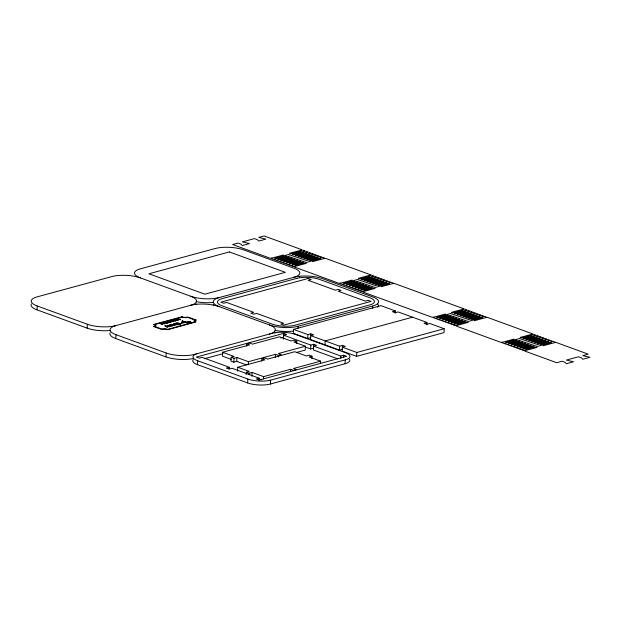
<?xml version="1.0" encoding="UTF-8"?>
<svg xmlns="http://www.w3.org/2000/svg" width="621" height="621" viewBox="0 0 621 621"><rect width="100%" height="100%" fill="white"/><g stroke="black" fill="none" stroke-linecap="round" stroke-linejoin="round"><path stroke-width="0.93" d="M110.01 330.496A20.252 6.427 3 0 1 87.15 328.144L36.988 309.848L37.19 305.959A20.252 6.427 3 0 1 37.167 296.854L111.842 276.578A20.252 6.427 3 0 1 140.455 277.921L190.608 296.217A20.252 6.427 3 0 0 219.221 297.552L293.896 277.284A20.252 6.427 3 0 1 322.509 278.619L372.67 296.916A20.252 6.427 3 0 1 372.693 306.013L372.569 308.35M87.15 328.144L87.351 324.247L37.19 305.959M193.255 358.534A20.252 6.427 3 0 1 165.947 356.881L115.785 338.585L115.987 334.688A20.252 6.427 3 0 1 115.964 325.59L190.631 305.315A20.252 6.427 3 0 1 219.244 306.658L269.405 324.946A20.252 6.427 3 0 0 298.018 326.289L372.693 306.013M165.947 356.881L166.149 352.984L115.987 334.688M349.219 358.992A16.146 5.123 3 0 1 345.059 363.751L270.438 384.011A16.146 5.123 3 0 1 247.632 382.947L197.525 364.674L197.726 360.778A16.146 5.123 3 0 1 197.711 353.52M246.615 346.176L246.739 343.84L249.642 344.903L222.574 352.247L222.372 356.144L231.206 359.365M229.172 368.804L229.258 367.244L202.135 357.354L199.24 358.146L196.329 357.083L283.735 333.353L286.638 334.416L283.735 335.2L283.533 339.097M222.574 352.247L234.063 356.438L231.159 357.23L230.958 361.119L233.822 362.167L236.717 361.375L246.444 364.923M233.822 362.167L234.024 358.27L236.927 357.486L248.416 361.67L275.483 354.327L278.394 355.383L281.251 354.607L278.348 353.551L305.416 346.2L305.214 350.089L296.815 352.371M236.717 361.375L236.927 357.486M237.556 371.102L237.758 367.213L264.833 359.862L261.93 358.798L261.806 361.135M246.226 374.525L246.351 372.189L249.246 371.397L237.758 367.213M248.253 364.791L248.416 361.67M247.632 382.947L247.841 379.051L197.726 360.778M249.13 374.789L249.215 373.229L252.11 372.445L263.599 376.637L290.675 369.285L293.578 370.341L296.442 369.565L293.531 368.509L320.607 361.158L320.483 363.495M251.909 376.334L252.11 372.445M259.112 380.518L259.236 378.181L232.122 368.292L229.219 369.076L226.355 368.036L229.258 367.244M263.483 378.973L263.599 376.637M270.438 384.011L270.64 380.122L345.268 359.862A16.146 5.123 3 0 0 345.245 352.604L295.138 334.331A16.146 5.123 3 0 0 272.332 333.26L194.761 354.327A20.252 6.427 3 0 1 166.149 352.984M275.32 357.44L275.483 354.327M278.309 356.943L278.394 355.383M283.735 333.353L283.525 337.25L280.739 338.01M290.55 371.622L290.675 369.285M395.181 313.232L395.305 310.896L380.914 305.648L293.508 329.378L293.306 333.275L307.698 338.523L310.601 337.731M296.706 343.56L296.83 341.224L293.966 340.176L291.063 340.96L279.574 336.776L252.506 344.127L249.595 343.064L246.739 343.84M297.894 328.625L298.018 326.289M307.698 338.523L307.907 334.626L310.81 333.842L313.667 334.882L310.772 335.674L339.563 346.169L342.458 345.385L345.323 346.425L342.419 347.217L356.819 352.464L444.217 328.734L444.015 332.631L356.617 356.361L342.218 351.106L342.458 345.385M310.81 333.842L310.562 339.563L339.353 350.065L342.256 349.274M305.229 347.007L310.647 348.986L310.857 345.09L313.752 344.306L316.617 345.346L313.721 346.138L340.836 356.027L343.739 355.235L346.642 356.299L259.244 380.029L256.333 378.965L259.236 378.181M311.897 358.519L312.021 356.182L309.157 355.134L306.254 355.926L294.765 351.734L267.69 359.085L264.787 358.022L261.93 358.798M313.752 344.306L313.512 350.034L337.917 358.93M324.962 344.818L325.163 340.921L412.569 317.191M339.353 350.065L339.563 346.169M340.712 358.364L340.836 356.027M343.615 357.572L343.739 355.235M345.059 363.751L345.268 359.862M356.617 356.361L356.819 352.464M426.837 324.775L426.961 322.439L398.17 311.944L395.267 312.728L392.402 311.688L395.305 310.896M184.647 321.934L183.863 322.571L186.673 322.757L185.136 321.919L181.611 322.439L182.388 321.624L184.406 321.864M164.402 322.974L165.17 323.657L163.921 323.06L166.381 323.324L164.456 322.967M175.533 319.978L177.086 320.304L175.906 319.877M289.611 253.306L301.131 250.178A1.622 0.512 3 0 0 301.154 249.463L264.142 235.964L258.724 237.432L265.881 239.132L258.74 241.072L257.304 239.644L254.439 238.596L242.322 241.887L249.471 243.587L242.33 245.528L240.894 244.1L238.029 243.052L232.619 244.519L269.607 258.01A1.622 0.512 3 0 0 271.897 258.119L283.417 254.99M275.041 258.173L300.851 251.171M271.897 258.119A1.622 0.512 3 0 0 271.757 258.786L272.627 259.104A1.622 0.512 3 0 0 274.761 259.167L286.281 256.031M292.475 254.354L303.995 251.226A1.622 0.512 3 0 1 306.13 251.28L306.999 251.598A1.622 0.512 3 0 1 306.859 252.266L295.34 255.402M277.905 259.221L303.716 252.211M274.761 259.167A1.622 0.512 3 0 0 274.622 259.834L275.491 260.152A1.622 0.512 3 0 0 277.626 260.207L289.145 257.078M280.77 260.261L306.58 253.259M277.626 260.207A1.622 0.512 3 0 0 277.486 260.874L278.355 261.193A1.622 0.512 3 0 0 280.49 261.255L292.01 258.126M298.204 256.442L309.724 253.314A1.622 0.512 3 0 1 311.851 253.368L312.728 253.686A1.622 0.512 3 0 1 312.588 254.362L301.061 257.49M283.634 261.309L309.437 254.3M280.49 261.255A1.622 0.512 3 0 0 280.35 261.922L281.22 262.241A1.622 0.512 3 0 0 283.347 262.295L294.874 259.167M286.498 262.349L312.301 255.347M283.347 262.295A1.622 0.512 3 0 0 283.215 262.97L284.084 263.288A1.622 0.512 3 0 0 286.211 263.343L297.738 260.215M303.925 258.53L315.452 255.402A1.622 0.512 3 0 1 317.579 255.456L318.449 255.774A1.622 0.512 3 0 1 318.317 256.45L306.79 259.578M289.363 263.397L315.165 256.388M286.211 263.343A1.622 0.512 3 0 0 286.079 264.01L286.949 264.329A1.622 0.512 3 0 0 289.075 264.383L300.603 261.255M292.227 264.437L318.03 257.436M289.075 264.383A1.622 0.512 3 0 0 288.936 265.058L289.813 265.377A1.622 0.512 3 0 0 291.94 265.431L303.467 262.303M309.654 260.618L321.181 257.49A1.622 0.512 3 0 1 323.308 257.544L324.178 257.862A1.622 0.512 3 0 1 324.038 258.538L312.518 261.666M295.091 265.485L320.894 258.476M291.94 265.431A1.622 0.512 3 0 0 291.8 266.099L292.677 266.417A1.622 0.512 3 0 0 294.804 266.471L306.332 263.343M294.804 266.471A1.622 0.512 3 0 0 294.548 267.084L338.329 283.075A1.622 0.512 3 0 0 340.618 283.184L352.146 280.055M358.333 278.371L369.86 275.243A1.622 0.512 3 0 1 371.987 275.297L372.856 275.615A1.622 0.512 3 0 1 372.724 276.291L361.197 279.419M343.77 283.238L369.573 276.229M340.618 283.184A1.622 0.512 3 0 0 340.479 283.851L341.356 284.17A1.622 0.512 3 0 0 343.483 284.224L355.01 281.096M346.634 284.278L372.437 277.276M343.483 284.224A1.622 0.512 3 0 0 343.343 284.899L344.22 285.218A1.622 0.512 3 0 0 346.347 285.272L357.875 282.144M364.061 280.459L375.581 277.331A1.622 0.512 3 0 1 377.715 277.385L378.585 277.703A1.622 0.512 3 0 1 378.445 278.379L366.926 281.507M349.491 285.326L375.301 278.317M346.347 285.272A1.622 0.512 3 0 0 346.207 285.939L347.085 286.258A1.622 0.512 3 0 0 349.212 286.312L360.731 283.184M352.355 286.366L378.166 279.365M349.212 286.312A1.622 0.512 3 0 0 349.072 286.987L349.941 287.306A1.622 0.512 3 0 0 352.076 287.36L363.595 284.232M369.79 282.547L381.31 279.419A1.622 0.512 3 0 1 383.444 279.473L384.314 279.792A1.622 0.512 3 0 1 384.174 280.467L372.654 283.595M355.22 287.414L381.03 280.405M352.076 287.36A1.622 0.512 3 0 0 351.936 288.028L352.806 288.346A1.622 0.512 3 0 0 354.94 288.4L366.46 285.272M358.084 288.462L383.894 281.453M354.94 288.4A1.622 0.512 3 0 0 354.801 289.075L355.67 289.394A1.622 0.512 3 0 0 357.805 289.448L369.324 286.32M375.511 284.635L387.038 281.507A1.622 0.512 3 0 1 389.165 281.561L390.042 281.88A1.622 0.512 3 0 1 389.903 282.555L378.375 285.683M360.948 289.502L386.751 282.493M357.805 289.448A1.622 0.512 3 0 0 357.665 290.116L358.534 290.434A1.622 0.512 3 0 0 360.661 290.488L372.189 287.36M363.813 290.55L389.615 283.541M360.661 290.488A1.622 0.512 3 0 0 360.529 291.164L361.577 291.528A1.622 0.512 3 0 0 363.526 291.536L375.053 288.408M381.24 286.723L392.767 283.595A1.622 0.512 3 0 1 394.894 283.65L463.165 308.552A1.622 0.512 3 0 1 463.025 309.219L451.498 312.347M204.495 358.705L223.094 353.66M296.83 341.224L293.927 342.008L305.416 346.2M310.647 348.986L313.551 348.202M363.526 291.536A1.622 0.512 3 0 0 363.394 292.204L431.494 317.052A1.622 0.512 3 0 0 433.784 317.16L445.311 314.032M436.936 317.215L462.738 310.205M433.784 317.16A1.622 0.512 3 0 0 433.652 317.828L434.521 318.146A1.622 0.512 3 0 0 436.648 318.2L448.176 315.072M454.362 313.395L465.89 310.267A1.622 0.512 3 0 1 468.017 310.321L468.886 310.64A1.622 0.512 3 0 1 468.754 311.307L457.227 314.436M439.8 318.255L465.603 311.253M426.961 322.439L424.058 323.231L426.922 324.271L429.825 323.487L444.217 328.734M436.648 318.2A1.622 0.512 3 0 0 436.509 318.876L437.386 319.194A1.622 0.512 3 0 0 439.513 319.248L451.04 316.12M442.664 319.303L468.467 312.293M439.513 319.248A1.622 0.512 3 0 0 439.373 319.916L440.25 320.234A1.622 0.512 3 0 0 442.377 320.289L453.904 317.16M460.091 315.484L471.611 312.355A1.622 0.512 3 0 1 473.745 312.41L474.615 312.728A1.622 0.512 3 0 1 474.475 313.395L462.955 316.524M312.021 356.182L309.118 356.966L320.607 361.158M445.521 320.343L471.331 313.341M442.377 320.289A1.622 0.512 3 0 0 442.237 320.964L443.115 321.282A1.622 0.512 3 0 0 445.241 321.336L456.761 318.208M448.385 321.391L474.196 314.381M445.241 321.336A1.622 0.512 3 0 0 445.102 322.004L445.971 322.322A1.622 0.512 3 0 0 448.106 322.377L459.625 319.248M465.82 317.572L477.339 314.443A1.622 0.512 3 0 1 479.474 314.498L480.343 314.816A1.622 0.512 3 0 1 480.204 315.484L468.684 318.612M451.25 322.431L477.06 315.429M448.106 322.377A1.622 0.512 3 0 0 447.966 323.052L448.836 323.37A1.622 0.512 3 0 0 450.97 323.425L462.49 320.296M454.114 323.479L479.924 316.469M450.97 323.425A1.622 0.512 3 0 0 450.83 324.092L451.7 324.41A1.622 0.512 3 0 0 453.835 324.465L465.354 321.336M471.549 319.66L483.068 316.531A1.622 0.512 3 0 1 485.195 316.586L486.072 316.904A1.622 0.512 3 0 1 485.933 317.572L474.405 320.7M456.978 324.527L482.781 317.517M453.835 324.465A1.622 0.512 3 0 0 453.695 325.14L454.564 325.458A1.622 0.512 3 0 0 456.691 325.513L468.218 322.384M456.691 325.513A1.622 0.512 3 0 0 456.559 326.18L500.379 342.163A1.622 0.512 3 0 0 502.513 342.218L514.033 339.089M520.227 337.413L531.747 334.284A1.622 0.512 3 0 1 533.874 334.339L534.751 334.657A1.622 0.512 3 0 1 534.611 335.324L523.084 338.453M505.657 342.272L531.467 335.27M502.513 342.218A1.622 0.512 3 0 0 502.373 342.893L503.243 343.211A1.622 0.512 3 0 0 505.37 343.266L516.897 340.137M508.521 343.32L534.324 336.31M505.37 343.266A1.622 0.512 3 0 0 505.238 343.933L506.107 344.251A1.622 0.512 3 0 0 508.234 344.306L519.761 341.177M525.948 339.501L537.476 336.372A1.622 0.512 3 0 1 539.602 336.427L540.472 336.745A1.622 0.512 3 0 1 540.34 337.413L528.813 340.541M511.386 344.368L537.188 337.358M508.234 344.306A1.622 0.512 3 0 0 508.102 344.981L508.972 345.299A1.622 0.512 3 0 0 511.099 345.354L522.626 342.225M514.25 345.408L540.053 338.398M511.099 345.354A1.622 0.512 3 0 0 510.967 346.021L511.836 346.339A1.622 0.512 3 0 0 513.963 346.394L525.49 343.266M531.677 341.589L543.204 338.461A1.622 0.512 3 0 1 545.331 338.515L546.201 338.833A1.622 0.512 3 0 1 546.061 339.501L534.541 342.629M517.114 346.456L542.917 339.446M513.963 346.394A1.622 0.512 3 0 0 513.823 347.069L514.7 347.387A1.622 0.512 3 0 0 516.827 347.442L528.355 344.313M519.971 347.496L545.781 340.494M516.827 347.442A1.622 0.512 3 0 0 516.688 348.109L517.565 348.428A1.622 0.512 3 0 0 519.692 348.482L531.211 345.354M537.406 343.677L548.925 340.549A1.622 0.512 3 0 1 551.06 340.603L551.929 340.921A1.622 0.512 3 0 1 551.79 341.589L540.27 344.717M522.835 348.544L548.646 341.534M519.692 348.482A1.622 0.512 3 0 0 519.552 349.157L520.421 349.476A1.622 0.512 3 0 0 522.556 349.53L534.076 346.402M525.7 349.584L551.51 342.582M522.556 349.53A1.622 0.512 3 0 0 522.416 350.197L523.286 350.516A1.622 0.512 3 0 0 525.42 350.57L536.94 347.442M543.134 345.765L554.654 342.637A1.622 0.512 3 0 1 556.781 342.691L588.203 354.141L582.793 355.616L589.95 357.316L582.801 359.256L581.372 357.82L578.508 356.78L566.383 360.071L573.54 361.771L566.391 363.712L564.963 362.276L562.098 361.236L556.68 362.703L525.281 351.245A1.622 0.512 3 0 1 525.42 350.57M182.302 322.571L181.782 322.547L183.164 323.013L183.544 322.625L181.875 322.47L184.344 321.95L183.591 322.563L182.271 322.485M293.508 329.378L307.907 334.626M283.735 335.2L310.857 345.09M231.159 357.23L234.024 358.27M246.351 372.189L249.215 373.229M258.98 378.919L261.627 379.881M369.86 275.243A1.622 0.512 3 0 0 369.992 274.575L326.172 258.592A1.622 0.512 3 0 0 324.038 258.538M387.038 281.507A1.622 0.512 3 0 0 387.178 280.839L386.301 280.521A1.622 0.512 3 0 0 384.174 280.467M389.903 282.555A1.622 0.512 3 0 1 392.03 282.609L392.899 282.928A1.622 0.512 3 0 1 392.767 283.595M375.581 277.331A1.622 0.512 3 0 0 375.721 276.663L374.851 276.345A1.622 0.512 3 0 0 372.724 276.291M381.31 279.419A1.622 0.512 3 0 0 381.449 278.751L380.58 278.433A1.622 0.512 3 0 0 378.445 278.379M315.452 255.402A1.622 0.512 3 0 0 315.592 254.734L314.715 254.416A1.622 0.512 3 0 0 312.588 254.362M546.061 339.501A1.622 0.512 3 0 1 548.196 339.555L549.065 339.873A1.622 0.512 3 0 1 548.925 340.549M540.34 337.413A1.622 0.512 3 0 1 542.467 337.467L543.336 337.785A1.622 0.512 3 0 1 543.204 338.461M534.611 335.324A1.622 0.512 3 0 1 536.738 335.379L537.615 335.697A1.622 0.512 3 0 1 537.476 336.372M551.79 341.589A1.622 0.512 3 0 1 553.924 341.643L554.794 341.961A1.622 0.512 3 0 1 554.654 342.637M468.754 311.307A1.622 0.512 3 0 1 470.881 311.362L471.75 311.68A1.622 0.512 3 0 1 471.611 312.355M485.933 317.572A1.622 0.512 3 0 1 488.059 317.626L531.887 333.609A1.622 0.512 3 0 1 531.747 334.284M474.475 313.395A1.622 0.512 3 0 1 476.61 313.45L477.479 313.768A1.622 0.512 3 0 1 477.339 314.443M463.025 309.219A1.622 0.512 3 0 1 465.152 309.274L466.022 309.592A1.622 0.512 3 0 1 465.89 310.267M480.204 315.484A1.622 0.512 3 0 1 482.331 315.538L483.208 315.856A1.622 0.512 3 0 1 483.068 316.531M318.317 256.45A1.622 0.512 3 0 1 320.444 256.504L321.313 256.822A1.622 0.512 3 0 1 321.181 257.49M309.724 253.314A1.622 0.512 3 0 0 309.863 252.646L308.986 252.328A1.622 0.512 3 0 0 306.859 252.266M303.995 251.226A1.622 0.512 3 0 0 304.135 250.558L303.265 250.24A1.622 0.512 3 0 0 301.131 250.178M299.524 276.337A20.252 6.427 3 0 1 299.601 276.904M293.896 277.284A20.252 6.427 3 0 0 293.873 268.179L243.711 249.883A20.252 6.427 3 0 0 215.099 248.547L140.431 268.815A20.252 6.427 3 0 0 140.455 277.921M219.244 306.658A20.252 6.427 3 0 1 219.221 297.552M213.267 302.458A20.252 6.427 3 0 1 196.166 301.659M190.608 296.217A20.252 6.427 3 0 1 190.631 305.315M378.096 306.743A20.252 6.427 3 0 1 377.715 307.271M377.708 303.941A20.252 6.427 3 0 1 378.321 306.192M293.624 331.009A20.252 6.427 3 0 1 274.963 330.395M269.405 324.946A20.252 6.427 3 0 1 269.429 334.051M213.182 305.167A20.252 6.427 3 0 1 213.407 304.616M115.785 338.585A20.252 6.427 3 0 1 110.15 332.654M115.964 325.59A20.252 6.427 3 0 1 87.351 324.247M274.831 332.538A20.252 6.427 3 0 1 275.064 333.104M36.988 309.848A20.252 6.427 3 0 1 31.353 303.917M196.034 303.801A20.252 6.427 3 0 1 196.267 304.375M197.525 364.674A16.146 5.123 3 0 1 193.341 359.52M270.64 380.122A16.146 5.123 3 0 1 247.841 379.051M164.666 323.712L162.438 323.525L164.666 323.712M174.136 323.968L176.201 324.488L174.152 323.952M171.202 325.551C171.753 326.072 173.515 324.83 172.584 325.846A3.291 1.048 3 0 1 172.188 325.947C164.169 326.064 173.127 323.246 171.202 325.551M171.031 325.163L169.999 325.101L171.031 325.163M179.888 324.015L176.806 323.254L179.888 324.015M169.339 326.211L168.865 326.421L170.922 326.258L167.468 325.443L169.339 326.235M173.492 325.086L173.011 325.295L175.068 325.125L171.621 324.317L173.492 325.086M165.644 325.73L169.339 326.685L166.304 326.297L167.833 327.096L167.127 327.283L164.705 325.738L165.675 325.699M176.674 324.62C174.641 325.505 171.543 323.572 174.874 323.432L178.514 324.767L176.674 324.62M175.068 320.048L175.254 320.296A1.591 0.505 3 0 0 175.619 320.436L177.474 320.312L175.068 320.048M182.271 320.646L182.108 321.67L184.375 321.787L182.271 320.646M176.007 323.13L175.968 323.161A1.265 0.404 3 0 0 175.922 323.401L178.77 324.441A1.265 0.404 3 0 0 179.539 324.465L180.727 324.139A1.265 0.404 3 0 0 180.765 323.898L177.916 322.858A1.265 0.404 3 0 0 177.148 322.835L176.061 323.099M161.918 329.13L154.753 326.483A4.386 1.389 3 0 0 154.745 324.511L182.062 317.176A4.378 1.389 3 0 0 187.759 317.393L195.11 320.071A4.378 1.389 3 0 0 194.971 321.88L167.779 329.309A4.378 1.389 3 0 0 161.918 329.13M229.366 251.932L148.893 273.783L204.868 294.191L285.342 272.347L229.366 251.932M296.799 278.355L222.178 298.616A16.146 5.123 3 0 0 222.194 305.874L272.308 324.146A16.146 5.123 3 0 0 295.115 325.21L369.736 304.95A16.146 5.123 3 0 0 369.712 297.7L319.605 279.427A16.146 5.123 3 0 0 296.799 278.355M308.202 278.449L220.804 302.179L223.707 303.242L226.611 302.45L253.725 312.34L250.822 313.124L253.686 314.172L256.589 313.388L283.704 323.269L280.808 324.061L283.712 325.117L371.11 301.395L368.206 300.331L365.303 301.123L338.189 291.233L341.092 290.442L338.228 289.402L335.324 290.186L308.21 280.296L311.105 279.512L308.202 278.449M181.953 316.78L153.604 324.48A3.617 1.149 3 0 1 154.024 326.328A3.485 1.11 3 0 1 153.418 326.436L161.91 329.534A3.617 1.149 3 0 1 167.833 329.673L196.003 321.919A3.625 1.149 3 0 1 196.368 320.11L187.837 316.997A3.625 1.149 3 0 1 182.1 316.85L181.953 316.78M160.847 323.851L162.943 324.263L161.988 323.541L160.847 323.851M166.816 322.229L165.683 322.54L167.957 322.78L167.235 323.091L168.345 322.788L166.816 322.229M167.422 322.066L168.741 322.687L168.322 322.392L169.114 322.175C171.575 322.928 166.7 321.181 168.935 322.113L167.422 322.066M169.354 321.538L170.503 322.089C168.858 322.656 172.716 321.608 170.705 322.035L169.354 321.538M170.829 321.142L172.327 321.709L171.085 321.259C177.404 322.641 168.089 319.528 172.855 321.383L170.829 321.142M172.327 320.731L173.864 321.298L172.327 320.731M174.423 320.164L173.29 320.475L175.572 320.708L174.843 321.026L175.96 320.723L174.423 320.164M176.348 319.644L178.444 320.048L177.49 319.334L176.348 319.644M177.878 319.225L179.508 319.761L178.646 319.171C182.45 319.691 179.298 319.241 177.878 319.225M162.174 323.89L161.701 324.022L162.609 324.201L162.174 323.89M177.676 319.683L177.202 319.815L178.111 319.994L177.676 319.683M190.507 321.585L188.031 321.833L190.507 321.585M190.717 321.903L186.905 322.741L185.376 321.919L190.717 321.903M182.163 322.904L181.262 323.044L182.163 322.904"/></g></svg>
